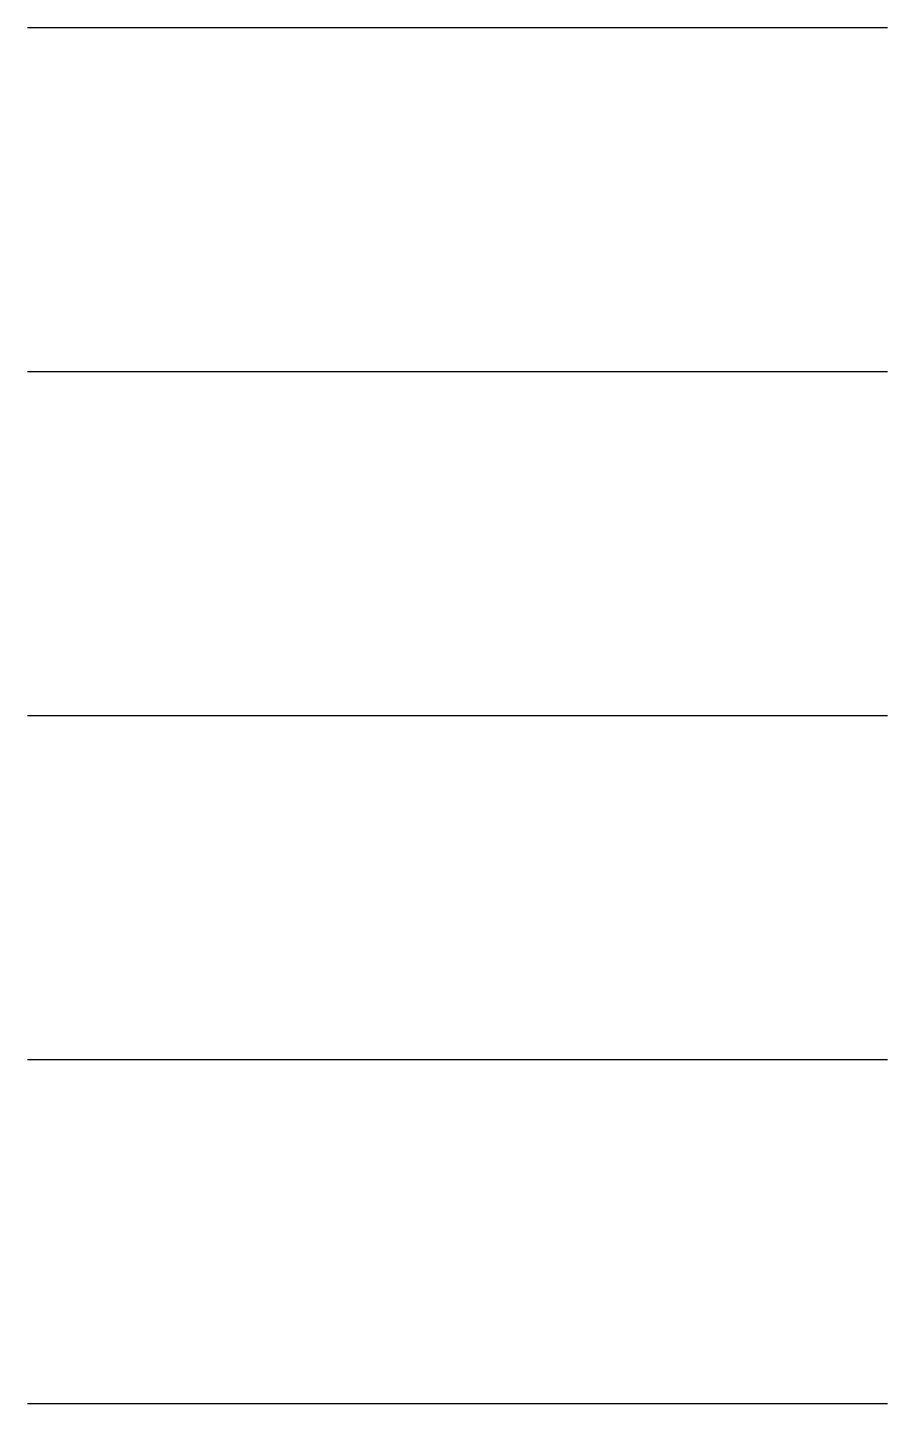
# Model space of a CAD drawing. Header units: millimetres. Extents: x 0 to 50, y 0 to 80.
import ezdxf

# ---------------------------------------------------------------- set-up
doc = ezdxf.new("R2010")
doc.units = ezdxf.units.MM

msp = doc.modelspace()

# ---------------------------------------------------------------- linework, layer by layer
at = {"layer": 'L1'}
for p, q in [((0, 60), (50, 60)), ((0, 0), (50, 0))]:
    msp.add_line(p, q, dxfattribs=at)
at = {"layer": 'L2'}
for p, q in [((0, 80), (50, 80)), ((0, 20), (50, 20))]:
    msp.add_line(p, q, dxfattribs=at)
at = {"layer": 'L3'}
msp.add_line((0, 40), (50, 40), dxfattribs=at)

doc.saveas('drawing.dxf')
